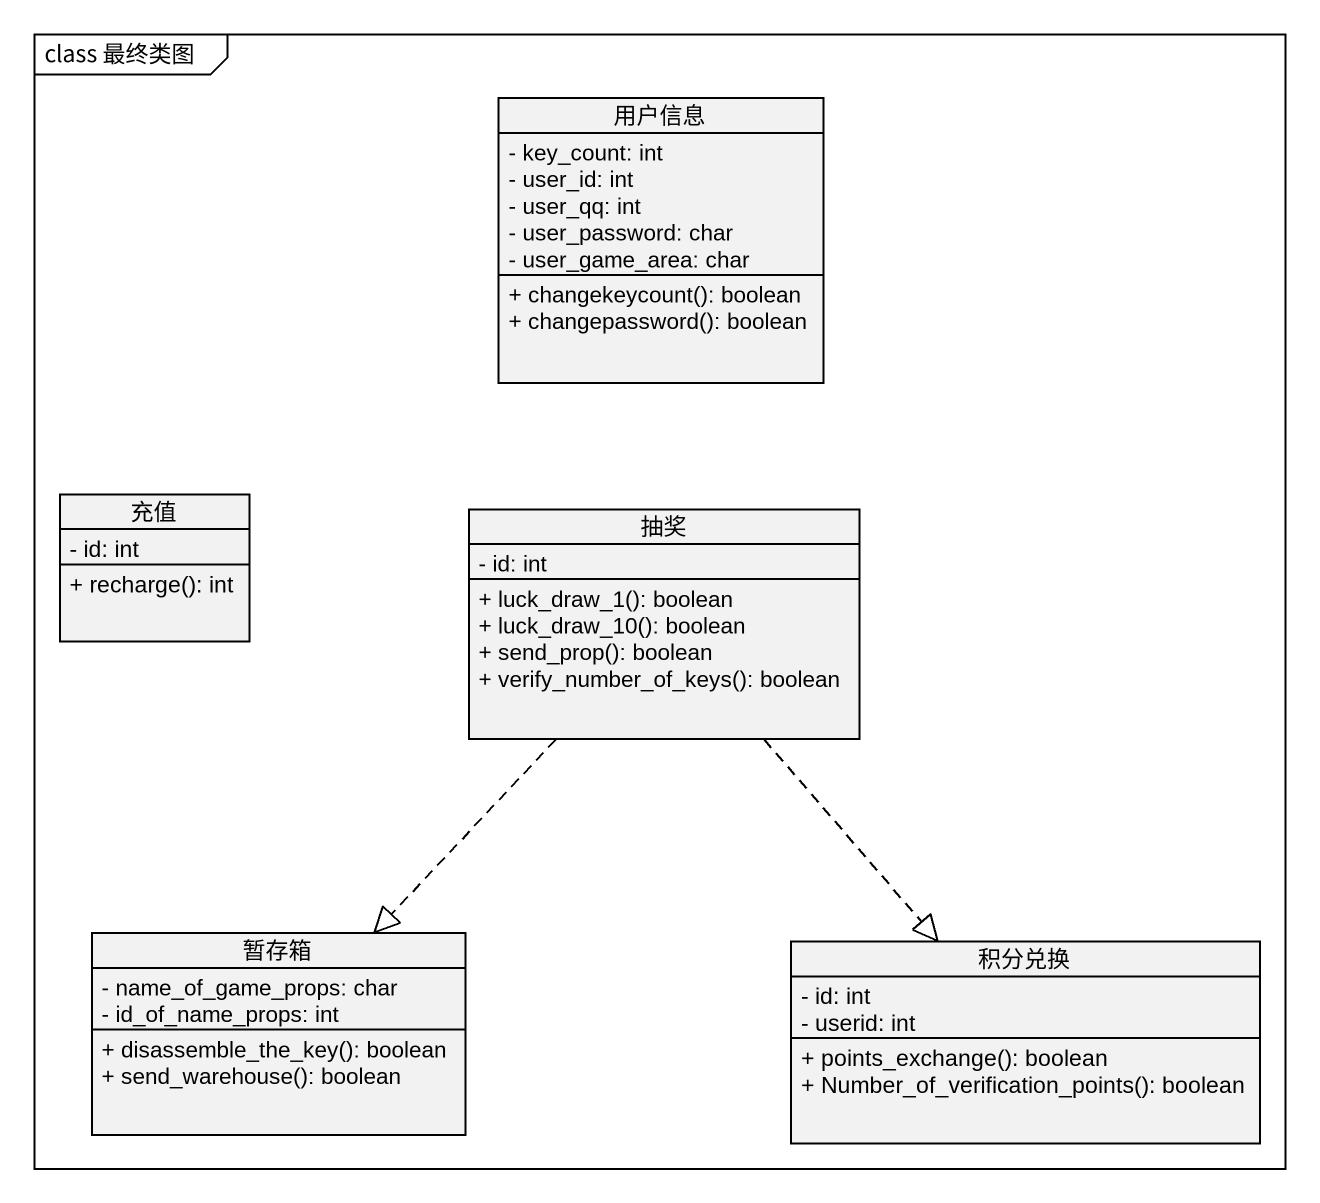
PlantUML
@startuml
mainframe class 最终类图
hide circle
hide empty members
skinparam classAttributeIconSize 0
class 用户信息 {
  - key_count: int
  - user_id: int
  - user_qq: int
  - user_password: char
  - user_game_area: char
  + changekeycount(): boolean
  + changepassword(): boolean
}
class 充值 {
  - id: int
  + recharge(): int
}
class 抽奖 {
  - id: int
  + luck_draw_1(): boolean
  + luck_draw_10(): boolean
  + send_prop(): boolean
  + verify_number_of_keys(): boolean
}
class 暂存箱 {
  - name_of_game_props: char
  - id_of_name_props: int
  + disassemble_the_key(): boolean
  + send_warehouse(): boolean
}
class 积分兑换 {
  - id: int
  - userid: int
  + points_exchange(): boolean
  + Number_of_verification_points(): boolean
}
抽奖 ..|> 暂存箱
抽奖 ..|> 积分兑换
@enduml
